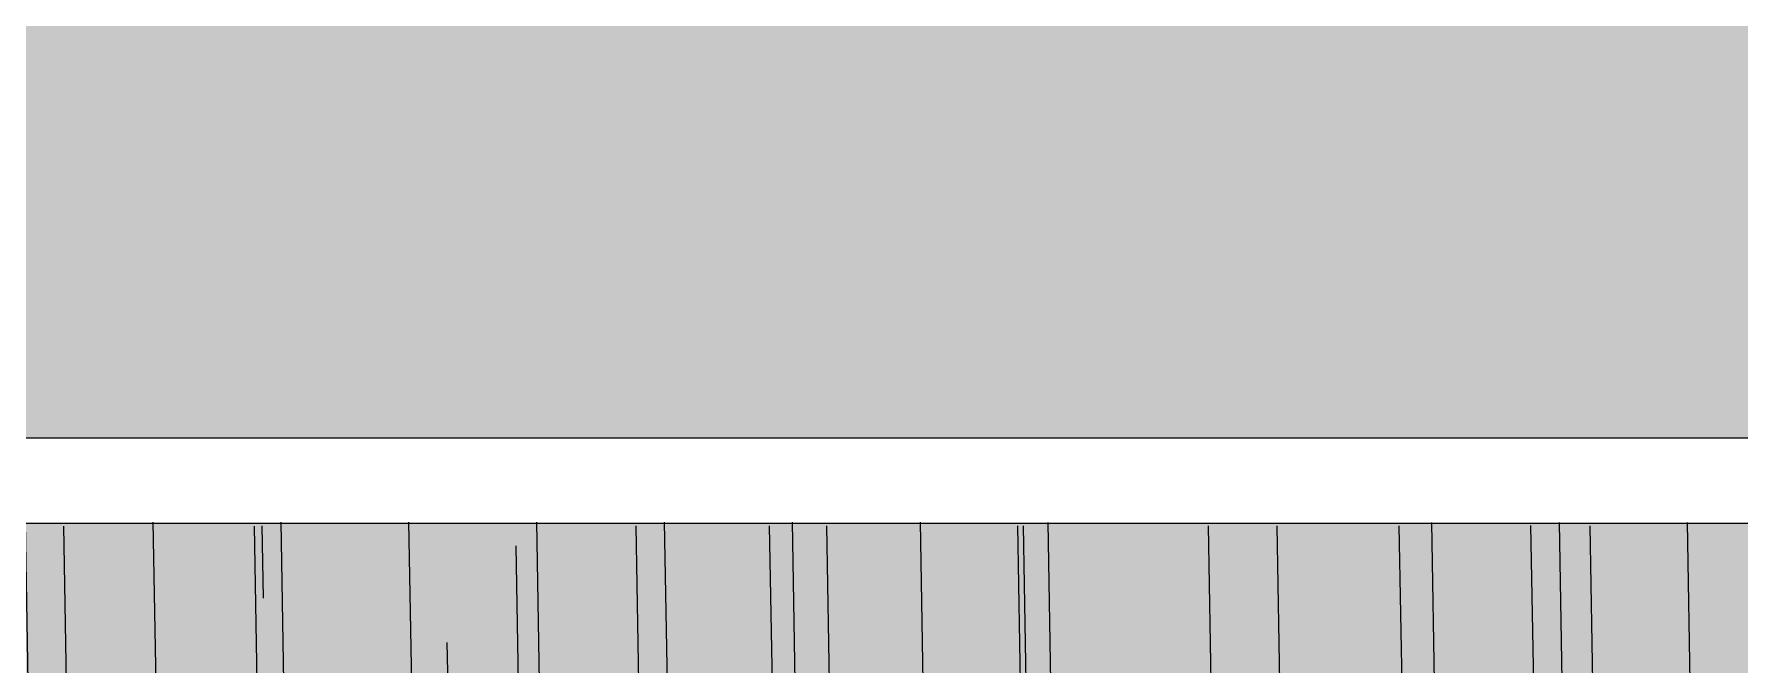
# Model space of a CAD drawing. Header units: millimetres. Extents: x 0 to 1313252738, y -131 to 560100888.
# Drawn here: x 1312566693 to 1312568692, y 560055722 to 560056461 of the extents above; entities that cross this region are included whole.
import ezdxf

# ---------------------------------------------------------------- set-up
doc = ezdxf.new("R2010")
doc.units = ezdxf.units.MM
for name, color, linetype, lineweight in [('003間仕切り', 7, 'Continuous', 13), ('009床', 7, 'Continuous', 5), ('棚(木)', 7, 'Continuous', 0)]:
    doc.layers.add(name, color=color, linetype=linetype, lineweight=lineweight)

msp = doc.modelspace()

# ---------------------------------------------------------------- hatches: boundary and pattern name
at = {"layer": '009床', "transparency": 33554664}
h = msp.add_hatch(color=8, dxfattribs=at)
h.dxf.hatch_style = 1
h.paths.add_polyline_path([(1312570637.575057, 560057688.0683593), (1312563262.575057, 560057688.0683593), (1312563262.575057, 560055988.0683594), (1312570637.575057, 560055988.0683594)])
h.paths.add_polyline_path([(1312563262.575057, 560057688.0683593), (1312563162.575057, 560057688.0683593), (1312563162.575057, 560055988.0683594), (1312563262.575057, 560055988.0683594)])
at = {"layer": '009床', "true_color": 0x8e5f01, "transparency": 33554687}
h = msp.add_hatch(dxfattribs=at)
h.set_pattern_fill('AR-RROOF', color=46, scale=8.799999999999997, angle=91)
h.set_pattern_definition([(91, (0, 0), (-232.0680729724521, 487.7681431201229), [3352.8, -447.0399999999998, 1117.6, -223.5199999999999]), (91, (-116.9312577202042, 295.2858416289733), (-293.3353606855426, -228.6742361308824), [670.5599999999998, -73.76159999999999, 1341.12, -167.64]), (91, (-191.9135442415838, 108.4271608068459), (-170.0205928819892, 1159.513331006857), [1788.159999999999, -312.928, 894.0799999999997, -223.5199999999999])])
h.paths.add_polyline_path([(1312570637.575057, 560055888.0683593), (1312563262.575057, 560055888.0683593), (1312563262.575057, 560052986.5683645), (1312563737.575058, 560052986.5683645), (1312563737.575057, 560052753.0683593), (1312563737.575057, 560052526.568362), (1312566910.075057, 560052526.568362), (1312568783.575057, 560052526.568362), (1312568783.575057, 560052526.5683645), (1312568813.575057, 560052526.5683645), (1312570082.575057, 560052526.5683645), (1312570082.575057, 560052986.5683594), (1312570637.575057, 560052986.5683594)])
at = {"layer": '棚(木)', "true_color": 0xe6c6a8, "transparency": 33554556}
h = msp.add_hatch(color=9, dxfattribs=at)
h.dxf.hatch_style = 1
h.paths.add_polyline_path([(1312570637.575057, 560055888.0683593), (1312563262.575057, 560055888.0683593), (1312563262.575057, 560052986.5683645), (1312563737.575058, 560052986.5683645), (1312563737.575057, 560052753.0683593), (1312563737.575057, 560052526.568362), (1312566910.075057, 560052526.568362), (1312568783.575057, 560052526.568362), (1312568783.575057, 560052526.5683645), (1312568813.575057, 560052526.5683645), (1312570082.575057, 560052526.5683645), (1312570082.575057, 560052986.5683594), (1312570637.575057, 560052986.5683594)])
h.paths.add_polyline_path([(1312563262.575057, 560055888.0683593), (1312563162.575057, 560055888.0683593), (1312563162.575057, 560052986.5683645), (1312563262.575057, 560052986.5683645)])

# ---------------------------------------------------------------- linework, layer by layer
at = {"layer": '003間仕切り'}
for p, q in [((1312578262.575057, 560055988.0683594), (1312563162.575057, 560055988.0683594)), ((1312578262.575057, 560055888.0683593), (1312563162.575057, 560055888.0683593))]:
    msp.add_line(p, q, dxfattribs=at)

doc.saveas('drawing.dxf')
